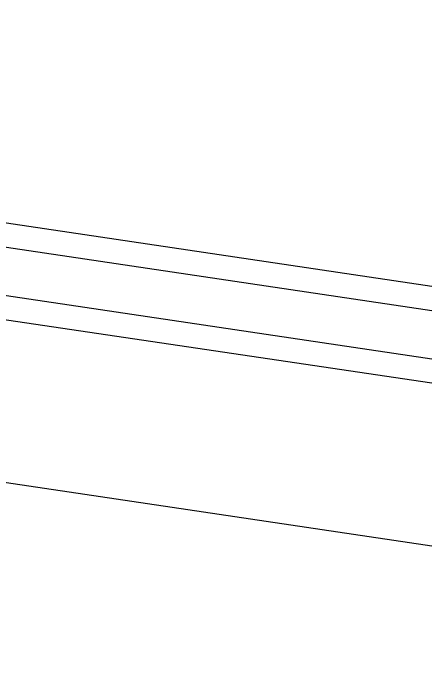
# Model space of a CAD drawing. Header units: millimetres. Extents: x 62878 to 70819, y -67946 to -61850.
# Drawn here: x 66731.2 to 66741.55, y -61922.85 to -61906.54 of the extents above; entities that cross this region are included whole.
import ezdxf

# ---------------------------------------------------------------- set-up
doc = ezdxf.new("R2010")
doc.units = ezdxf.units.MM
doc.linetypes.add('HIDDEN', pattern=[0.375, 0.25, -0.125])
doc.layers.add('BA DÖŞ.-yeni', color=11, linetype='Continuous', lineweight=30)
doc.layers.add('DOGRAMA', color=171, linetype='Continuous', lineweight=0)

msp = doc.modelspace()

# ---------------------------------------------------------------- linework, layer by layer
msp.add_lwpolyline([(68896.02066502631, -63031.43519410248), (69030.25944186504, -63071.18378898385), (69185.2789618937, -62547.65255934227), (68892.99857577804, -62461.10726346668, 1.044367817173394), (68063.1984222013, -62298.72991434322, 0.2043746373996395), (63106.96025407397, -62494.78258919505, 0.3539527355379972), (62932.93996584662, -62997.825353625), (63753.18486962488, -65779.59786478638), (64154.95366467919, -67142.15251756221), (65336.72250243354, -66792.62198400985), (65336.69978150922, -66829.11190277508), (65270.53542169294, -66829.0707046726, 0.6267890062731037), (65270.19918370779, -67369.07059999109), (65531.84452784718, -67369.23351688065, 0.9262424964682344), (66130.08755876668, -67369.60602071379), (66391.73290290477, -67369.76893760463, 0.6267427171847498), (66392.06914089088, -66829.76904228561), (66326.14716633759, -66829.72799510749), (66326.16988726193, -66793.2380763422), (67506.155742504, -67144.12829054108), (68467.02457055586, -63899.0863823687), (68625.20366853199, -63946.03714330423), (68896.02440533682, -63031.42256234252)], format="xyb")
at = {"layer": 'BA DÖŞ.-yeni', "linetype": 'HIDDEN', "ltscale": 150}
msp.add_arc((65815.0392658321, -68607.15258971277), 6697.93692342701, 70.74616030420842, 109.2968468472022, dxfattribs=at)
at = {"layer": 'DOGRAMA', "lineweight": -2}
for p, q in [((66748.14031940771, -61914.35594761354), (66698.69468838422, -61907.01383237964)), ((66748.15110792595, -61914.9641281853), (66698.61131890264, -61907.60803155668)), ((66745.52175068602, -61915.78685566432), (66698.4445799375, -61908.79642991045)), ((66745.4336237462, -61916.38034841277), (66698.36121044564, -61909.39062908603)), ((66744.04891202008, -61920.25903033266), (66697.7998559208, -61913.39157020905))]:
    msp.add_line(p, q, dxfattribs=at)
msp.add_lwpolyline([(68355.72808668052, -61957.86010398282, 0.2737364000647933), (68066.90955003549, -62277.7212358757, 0.2092949010110247), (68023.71017518625, -62283.85188166666, 0.1983676314706158), (63201.05260393125, -62451.10786955556)], format="xyb", dxfattribs=at)

doc.saveas('drawing.dxf')
